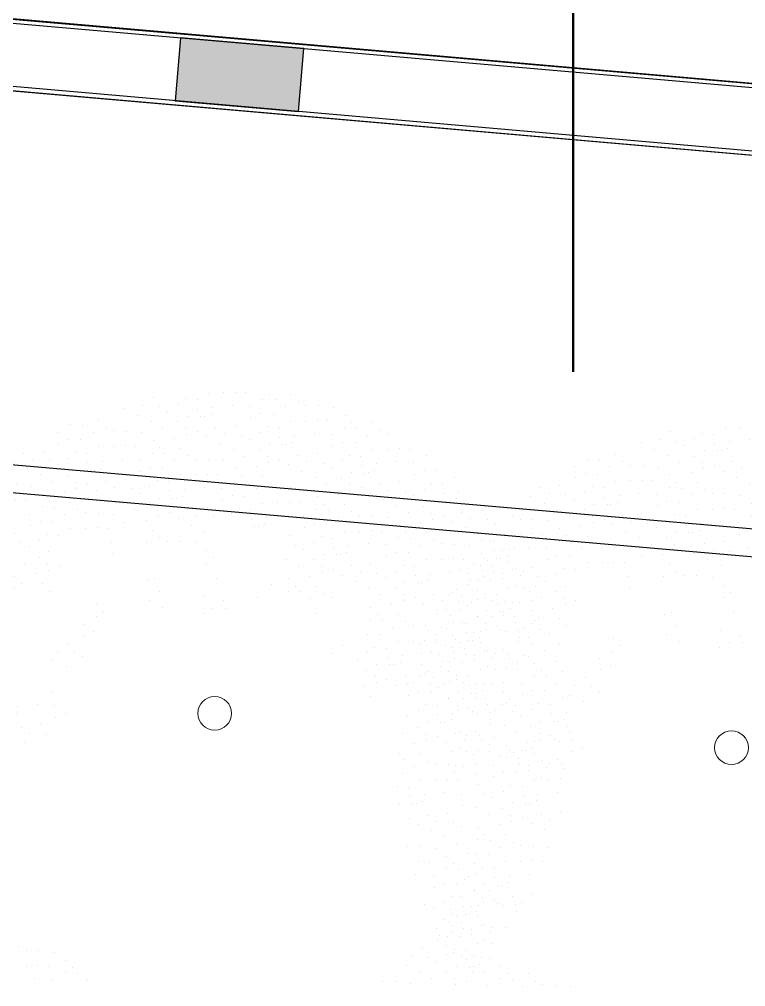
# Model space of a CAD drawing. Header units: metres. Extents: x 42 to 199, y -121 to 268.
# Drawn here: x 93.672 to 96.314, y -52.176 to -48.654 of the extents above; entities that cross this region are included whole.
import ezdxf
from ezdxf.enums import TextEntityAlignment as Align

# ---------------------------------------------------------------- set-up
doc = ezdxf.new("R2010")
doc.units = ezdxf.units.M
doc.header["$LTSCALE"] = 0.3
doc.linetypes.add('DASHDOT2', pattern=[0.5, 0.25, -0.125, 0, -0.125])
doc.layers.get('0').update_dxf_attribs({"color": 8})
for name, color, linetype, lineweight in [('A-AnnO-section lines', 8, 'Continuous', 18), ('A-LANDSCAPE', 8, 'Continuous', 5), ('DA HOUSE ARCH LAYOUT', 8, 'Continuous', 9)]:
    doc.layers.add(name, color=color, linetype=linetype, lineweight=lineweight)
for name, color, linetype in [('A-Cols', 8, 'Continuous'), ('A-ELEVATION 3', 8, 'Continuous'), ('A-Site Boundary', 8, 'Continuous'), ('A-Wall-Full', 8, 'Continuous'), ('A-Wall-Plst', 8, 'Continuous')]:
    doc.layers.add(name, color=color, linetype=linetype)
doc.styles.get("Standard").update_dxf_attribs({"font": 'arial.ttf'})

# ---------------------------------------------------------------- blocks, each defined once
blk = doc.blocks.new('zw$195B-flat-1-flat-1-flat-1-flat-1-flat-1-flat-1')
at = {"layer": 'A-Site Boundary', "color": 8, "ltscale": 0.6}
for points in [[(-7.0022, -34.7719), (-6.6263, -30.4635), (-5.9499, -22.7121), (-5.3005, -15.2692), (-4.5811, -7.0238), (-3.9776, -0.1085), (-3.4816, 5.5764)], [(30.7198, 5.178), (30.0275, -1.7864), (29.3695, -8.4055), (28.852, -13.6112), (28.7146, -14.9928), (28.5063, -17.0883), (28.2904, -19.2601), (28.1567, -20.6049), (28.0342, -21.8376), (27.7439, -24.7575), (27.4336, -27.8796), (27.2583, -29.6425), (26.9455, -32.7893), (26.6195, -36.0686), (26.3195, -39.0858), (-6.7217, -34.548), (-6.3673, -30.4861), (-5.6909, -22.7347), (-5.0415, -15.2918), (-4.322, -7.0464), (-3.7186, -0.1311), (-3.2226, 5.5538)]]:
    blk.add_lwpolyline(points, dxfattribs=at)
blk = doc.blocks.new('zw$CD40')
at = {"color": 8, "linetype": 'DASHDOT2', "ltscale": 0.3, "const_width": 0.0000907}
blk.add_lwpolyline([(0.040128, 0.002699), (0.003069, 0.002699)], dxfattribs=at)
at = {"color": 8}
blk.add_attdef("A'", text='', height=0.003, dxfattribs=at).set_placement((0.04437, 0.002721), align=Align.MIDDLE)
blk = doc.blocks.new('SECTION LINES')
at = {"layer": 'A-AnnO-section lines', "color": 8, "xscale": -100, "yscale": 100, "zscale": 100, "rotation": 269.9999999999999}
blk.add_blockref('zw$CD40', (95.4165, -50.2451), dxfattribs=at)
blk = doc.blocks.new('MUSTER_0')
at = {"color": 8, "linetype": 'Continuous', "transparency": 33554585}
for p, q in [((5.2638, -0.6818), (5.2638, -0.6818)), ((5.3288, -0.7253), (5.3288, -0.7253)), ((5.4788, -0.6798), (5.4788, -0.6798)), ((5.5648, -0.6858), (5.5648, -0.6858)), ((5.7638, -0.6818), (5.7638, -0.6818)), ((5.8288, -0.7253), (5.8288, -0.7253)), ((4.9993, -0.7658), (4.9993, -0.7658)), ((5.0813, -0.7438), (5.0813, -0.7438)), ((5.1598, -0.7358), (5.1598, -0.7358)), ((5.3903, -0.7353), (5.3903, -0.7353)), ((5.4993, -0.7658), (5.4993, -0.7658)), ((5.5813, -0.7438), (5.5813, -0.7438)), ((5.6598, -0.7358), (5.6598, -0.7358)), ((5.8903, -0.7353), (5.8903, -0.7353)), ((5.9993, -0.7658), (5.9993, -0.7658)), ((4.7478, -0.8353), (4.7478, -0.8353)), ((4.8113, -0.7838), (4.8113, -0.7838)), ((4.8793, -0.8188), (4.8793, -0.8188)), ((5.0218, -0.8358), (5.0218, -0.8358)), ((5.1068, -0.8063), (5.1068, -0.8063)), ((5.2478, -0.8353), (5.2478, -0.8353)), ((5.3113, -0.7838), (5.3113, -0.7838)), ((5.3793, -0.8188), (5.3793, -0.8188)), ((5.5218, -0.8358), (5.5218, -0.8358)), ((5.6068, -0.8063), (5.6068, -0.8063)), ((5.7478, -0.8353), (5.7478, -0.8353)), ((5.8113, -0.7838), (5.8113, -0.7838)), ((5.8793, -0.8188), (5.8793, -0.8188)), ((6.0218, -0.8358), (6.0218, -0.8358)), ((6.1068, -0.8063), (6.1068, -0.8063)), ((6.2478, -0.8353), (6.2478, -0.8353)), ((4.6353, -0.8868), (4.6353, -0.8868)), ((4.7078, -0.8393), (4.7078, -0.8393)), ((4.7723, -0.8678), (4.7723, -0.8678)), ((4.7803, -0.8888), (4.7803, -0.8888)), ((4.8643, -0.8778), (4.8643, -0.8778)), ((5.0158, -0.8833), (5.0158, -0.8833)), ((5.1353, -0.8868), (5.1353, -0.8868)), ((5.2078, -0.8393), (5.2078, -0.8393)), ((5.2723, -0.8678), (5.2723, -0.8678)), ((5.2803, -0.8888), (5.2803, -0.8888)), ((5.3643, -0.8778), (5.3643, -0.8778)), ((5.5158, -0.8833), (5.5158, -0.8833)), ((5.6353, -0.8868), (5.6353, -0.8868)), ((5.7078, -0.8393), (5.7078, -0.8393)), ((5.7723, -0.8678), (5.7723, -0.8678)), ((5.7803, -0.8888), (5.7803, -0.8888)), ((5.8643, -0.8778), (5.8643, -0.8778)), ((6.0158, -0.8833), (6.0158, -0.8833)), ((6.1353, -0.8868), (6.1353, -0.8868)), ((6.2078, -0.8393), (6.2078, -0.8393)), ((6.2723, -0.8678), (6.2723, -0.8678)), ((6.2803, -0.8888), (6.2803, -0.8888)), ((6.3643, -0.8778), (6.3643, -0.8778)), ((4.4903, -0.9373), (4.4903, -0.9373)), ((4.5683, -0.9448), (4.5683, -0.9448)), ((4.6948, -0.9388), (4.6948, -0.9388)), ((4.7433, -0.9168), (4.7433, -0.9168)), ((4.8728, -0.9468), (4.8728, -0.9468)), ((4.9033, -0.9303), (4.9033, -0.9303)), ((4.9903, -0.9373), (4.9903, -0.9373)), ((5.0683, -0.9448), (5.0683, -0.9448)), ((5.1948, -0.9388), (5.1948, -0.9388)), ((5.2433, -0.9168), (5.2433, -0.9168)), ((5.3728, -0.9468), (5.3728, -0.9468)), ((5.4033, -0.9303), (5.4033, -0.9303)), ((5.4903, -0.9373), (5.4903, -0.9373)), ((5.5683, -0.9448), (5.5683, -0.9448)), ((5.6948, -0.9388), (5.6948, -0.9388)), ((5.7433, -0.9168), (5.7433, -0.9168)), ((5.8728, -0.9468), (5.8728, -0.9468)), ((5.9033, -0.9303), (5.9033, -0.9303)), ((5.9903, -0.9373), (5.9903, -0.9373)), ((6.0683, -0.9448), (6.0683, -0.9448)), ((6.1948, -0.9388), (6.1948, -0.9388)), ((6.2433, -0.9168), (6.2433, -0.9168)), ((6.3728, -0.9468), (6.3728, -0.9468)), ((6.4033, -0.9303), (6.4033, -0.9303)), ((4.3508, -1.0043), (4.3508, -1.0043)), ((4.4473, -0.9908), (4.4473, -0.9908)), ((4.6318, -0.9968), (4.6318, -0.9968)), ((4.7103, -1.0038), (4.7103, -1.0038)), ((4.8033, -0.9608), (4.8033, -0.9608)), ((4.8508, -1.0043), (4.8508, -1.0043)), ((4.9473, -0.9908), (4.9473, -0.9908)), ((5.1318, -0.9968), (5.1318, -0.9968)), ((5.2103, -1.0038), (5.2103, -1.0038)), ((5.3033, -0.9608), (5.3033, -0.9608)), ((5.3508, -1.0043), (5.3508, -1.0043)), ((5.4473, -0.9908), (5.4473, -0.9908)), ((5.6318, -0.9968), (5.6318, -0.9968)), ((5.7103, -1.0038), (5.7103, -1.0038)), ((5.8033, -0.9608), (5.8033, -0.9608)), ((5.8508, -1.0043), (5.8508, -1.0043)), ((5.9473, -0.9908), (5.9473, -0.9908)), ((6.1318, -0.9968), (6.1318, -0.9968)), ((6.2103, -1.0038), (6.2103, -1.0038)), ((6.3033, -0.9608), (6.3033, -0.9608)), ((6.3508, -1.0043), (6.3508, -1.0043)), ((4.5268, -1.0523), (4.5268, -1.0523)), ((4.5493, -1.0133), (4.5493, -1.0133)), ((4.7563, -1.0328), (4.7563, -1.0328)), ((5.0268, -1.0523), (5.0268, -1.0523)), ((5.0493, -1.0133), (5.0493, -1.0133)), ((5.2563, -1.0328), (5.2563, -1.0328)), ((5.5268, -1.0523), (5.5268, -1.0523)), ((5.5493, -1.0133), (5.5493, -1.0133)), ((5.7563, -1.0328), (5.7563, -1.0328)), ((6.0268, -1.0523), (6.0268, -1.0523)), ((6.0493, -1.0133), (6.0493, -1.0133)), ((6.2563, -1.0328), (6.2563, -1.0328)), ((4.3118, -1.0783), (4.3118, -1.0783)), ((4.4118, -1.0718), (4.4118, -1.0718)), ((4.4998, -1.1013), (4.4998, -1.1013)), ((4.5693, -1.0808), (4.5693, -1.0808)), ((4.6528, -1.0668), (4.6528, -1.0668)), ((4.6923, -1.1123), (4.6923, -1.1123)), ((4.8118, -1.0783), (4.8118, -1.0783)), ((4.9118, -1.0718), (4.9118, -1.0718)), ((4.9998, -1.1013), (4.9998, -1.1013)), ((5.0693, -1.0808), (5.0693, -1.0808)), ((5.1528, -1.0668), (5.1528, -1.0668)), ((5.1923, -1.1123), (5.1923, -1.1123)), ((5.3118, -1.0783), (5.3118, -1.0783)), ((5.4118, -1.0718), (5.4118, -1.0718)), ((5.4998, -1.1013), (5.4998, -1.1013)), ((5.5693, -1.0808), (5.5693, -1.0808)), ((5.6528, -1.0668), (5.6528, -1.0668)), ((5.8118, -1.0783), (5.8118, -1.0783)), ((5.9118, -1.0718), (5.9118, -1.0718)), ((5.9998, -1.1013), (5.9998, -1.1013)), ((6.0693, -1.0808), (6.0693, -1.0808)), ((6.1528, -1.0668), (6.1528, -1.0668)), ((6.1923, -1.1123), (6.1923, -1.1123)), ((6.3118, -1.0783), (6.3118, -1.0783)), ((6.4118, -1.0718), (6.4118, -1.0718)), ((4.3043, -1.1313), (4.3043, -1.1313)), ((4.3973, -1.1493), (4.3973, -1.1493)), ((4.6328, -1.1383), (4.6328, -1.1383)), ((4.8043, -1.1313), (4.8043, -1.1313)), ((4.8973, -1.1493), (4.8973, -1.1493)), ((5.1328, -1.1383), (5.1328, -1.1383)), ((5.3043, -1.1313), (5.3043, -1.1313)), ((5.3973, -1.1493), (5.3973, -1.1493)), ((6.1328, -1.1383), (6.1328, -1.1383)), ((6.3043, -1.1313), (6.3043, -1.1313)), ((6.3973, -1.1493), (6.3973, -1.1493)), ((4.2638, -1.1818), (4.2638, -1.1818)), ((4.3288, -1.2253), (4.3288, -1.2253)), ((4.4788, -1.1798), (4.4788, -1.1798)), ((4.5648, -1.1858), (4.5648, -1.1858)), ((4.7638, -1.1818), (4.7638, -1.1818)), ((4.8288, -1.2253), (4.8288, -1.2253)), ((4.9788, -1.1798), (4.9788, -1.1798)), ((5.0648, -1.1858), (5.0648, -1.1858)), ((5.2638, -1.1818), (5.2638, -1.1818)), ((6.2638, -1.1818), (6.2638, -1.1818)), ((6.3288, -1.2253), (6.3288, -1.2253)), ((6.4788, -1.1798), (6.4788, -1.1798)), ((4.0813, -1.2438), (4.0813, -1.2438)), ((4.1598, -1.2358), (4.1598, -1.2358)), ((4.3113, -1.2838), (4.3113, -1.2838)), ((4.3903, -1.2353), (4.3903, -1.2353)), ((4.4993, -1.2658), (4.4993, -1.2658)), ((4.5813, -1.2438), (4.5813, -1.2438)), ((4.6598, -1.2358), (4.6598, -1.2358)), ((4.8113, -1.2838), (4.8113, -1.2838)), ((4.8903, -1.2353), (4.8903, -1.2353)), ((4.9993, -1.2658), (4.9993, -1.2658)), ((5.0813, -1.2438), (5.0813, -1.2438)), ((5.1598, -1.2358), (5.1598, -1.2358)), ((6.3903, -1.2353), (6.3903, -1.2353)), ((6.4993, -1.2658), (6.4993, -1.2658)), ((4.0218, -1.3358), (4.0218, -1.3358)), ((4.1068, -1.3063), (4.1068, -1.3063)), ((4.2078, -1.3393), (4.2078, -1.3393)), ((4.2478, -1.3353), (4.2478, -1.3353)), ((4.3793, -1.3188), (4.3793, -1.3188)), ((4.5218, -1.3358), (4.5218, -1.3358)), ((4.6068, -1.3063), (4.6068, -1.3063)), ((4.7078, -1.3393), (4.7078, -1.3393)), ((4.7478, -1.3353), (4.7478, -1.3353)), ((4.8793, -1.3188), (4.8793, -1.3188)), ((5.0218, -1.3358), (5.0218, -1.3358)), ((5.1068, -1.3063), (5.1068, -1.3063)), ((5.2078, -1.3393), (5.2078, -1.3393)), ((5.2478, -1.3353), (5.2478, -1.3353)), ((6.5218, -1.3358), (6.5218, -1.3358)), ((4.0158, -1.3833), (4.0158, -1.3833)), ((4.1353, -1.3868), (4.1353, -1.3868)), ((4.2723, -1.3678), (4.2723, -1.3678)), ((4.2803, -1.3888), (4.2803, -1.3888)), ((4.3643, -1.3778), (4.3643, -1.3778)), ((4.5158, -1.3833), (4.5158, -1.3833)), ((4.6353, -1.3868), (4.6353, -1.3868)), ((4.7723, -1.3678), (4.7723, -1.3678)), ((4.7803, -1.3888), (4.7803, -1.3888)), ((4.8643, -1.3778), (4.8643, -1.3778)), ((5.0158, -1.3833), (5.0158, -1.3833)), ((5.1353, -1.3868), (5.1353, -1.3868)), ((3.9033, -1.4303), (3.9033, -1.4303)), ((3.9903, -1.4373), (3.9903, -1.4373)), ((4.0683, -1.4448), (4.0683, -1.4448)), ((4.1948, -1.4388), (4.1948, -1.4388)), ((4.2433, -1.4168), (4.2433, -1.4168)), ((4.3728, -1.4468), (4.3728, -1.4468)), ((4.4033, -1.4303), (4.4033, -1.4303)), ((4.4903, -1.4373), (4.4903, -1.4373)), ((4.5683, -1.4448), (4.5683, -1.4448)), ((4.6948, -1.4388), (4.6948, -1.4388)), ((4.7433, -1.4168), (4.7433, -1.4168)), ((4.8728, -1.4468), (4.8728, -1.4468)), ((4.9033, -1.4303), (4.9033, -1.4303)), ((3.8508, -1.5043), (3.8508, -1.5043)), ((3.9473, -1.4908), (3.9473, -1.4908)), ((4.1318, -1.4968), (4.1318, -1.4968)), ((4.2103, -1.5038), (4.2103, -1.5038)), ((4.3033, -1.4608), (4.3033, -1.4608)), ((4.3508, -1.5043), (4.3508, -1.5043)), ((4.4473, -1.4908), (4.4473, -1.4908)), ((4.6318, -1.4968), (4.6318, -1.4968)), ((4.7103, -1.5038), (4.7103, -1.5038)), ((4.8033, -1.4608), (4.8033, -1.4608)), ((4.8508, -1.5043), (4.8508, -1.5043)), ((4.0268, -1.5523), (4.0268, -1.5523)), ((4.0493, -1.5133), (4.0493, -1.5133)), ((4.2563, -1.5328), (4.2563, -1.5328)), ((4.5268, -1.5523), (4.5268, -1.5523)), ((4.5493, -1.5133), (4.5493, -1.5133)), ((4.7563, -1.5328), (4.7563, -1.5328)), ((3.8118, -1.5783), (3.8118, -1.5783)), ((3.9118, -1.5718), (3.9118, -1.5718)), ((3.9998, -1.6013), (3.9998, -1.6013)), ((4.0693, -1.5808), (4.0693, -1.5808)), ((4.1528, -1.5668), (4.1528, -1.5668)), ((4.1923, -1.6123), (4.1923, -1.6123)), ((4.3118, -1.5783), (4.3118, -1.5783)), ((4.4118, -1.5718), (4.4118, -1.5718)), ((4.4998, -1.6013), (4.4998, -1.6013)), ((4.5693, -1.5808), (4.5693, -1.5808)), ((4.6528, -1.5668), (4.6528, -1.5668)), ((4.6923, -1.6123), (4.6923, -1.6123)), ((4.8118, -1.5783), (4.8118, -1.5783)), ((3.8043, -1.6313), (3.8043, -1.6313)), ((3.8973, -1.6493), (3.8973, -1.6493)), ((4.1328, -1.6383), (4.1328, -1.6383)), ((4.3043, -1.6313), (4.3043, -1.6313)), ((4.3973, -1.6493), (4.3973, -1.6493)), ((4.6328, -1.6383), (4.6328, -1.6383)), ((4.8043, -1.6313), (4.8043, -1.6313)), ((3.7638, -1.6818), (3.7638, -1.6818)), ((3.8288, -1.7253), (3.8288, -1.7253)), ((3.9788, -1.6798), (3.9788, -1.6798)), ((4.0648, -1.6858), (4.0648, -1.6858)), ((4.2638, -1.6818), (4.2638, -1.6818)), ((4.3288, -1.7253), (4.3288, -1.7253)), ((4.4788, -1.6798), (4.4788, -1.6798)), ((4.5648, -1.6858), (4.5648, -1.6858)), ((4.7638, -1.6818), (4.7638, -1.6818)), ((4.8288, -1.7253), (4.8288, -1.7253)), ((3.8113, -1.7838), (3.8113, -1.7838)), ((3.8903, -1.7353), (3.8903, -1.7353)), ((3.9993, -1.7658), (3.9993, -1.7658)), ((4.0813, -1.7438), (4.0813, -1.7438)), ((4.1598, -1.7358), (4.1598, -1.7358)), ((4.3113, -1.7838), (4.3113, -1.7838)), ((4.3903, -1.7353), (4.3903, -1.7353)), ((4.4993, -1.7658), (4.4993, -1.7658)), ((4.5813, -1.7438), (4.5813, -1.7438)), ((4.6598, -1.7358), (4.6598, -1.7358)), ((4.8113, -1.7838), (4.8113, -1.7838)), ((3.7078, -1.8393), (3.7078, -1.8393)), ((3.7478, -1.8353), (3.7478, -1.8353)), ((3.8793, -1.8188), (3.8793, -1.8188)), ((4.0218, -1.8358), (4.0218, -1.8358)), ((4.1068, -1.8063), (4.1068, -1.8063)), ((4.2078, -1.8393), (4.2078, -1.8393)), ((4.2478, -1.8353), (4.2478, -1.8353)), ((4.3793, -1.8188), (4.3793, -1.8188)), ((4.5218, -1.8358), (4.5218, -1.8358)), ((4.6068, -1.8063), (4.6068, -1.8063)), ((4.7078, -1.8393), (4.7078, -1.8393)), ((4.7478, -1.8353), (4.7478, -1.8353)), ((4.8793, -1.8188), (4.8793, -1.8188)), ((3.6353, -1.8868), (3.6353, -1.8868)), ((3.7723, -1.8678), (3.7723, -1.8678)), ((3.7803, -1.8888), (3.7803, -1.8888)), ((3.8643, -1.8778), (3.8643, -1.8778)), ((4.0158, -1.8833), (4.0158, -1.8833)), ((4.1353, -1.8868), (4.1353, -1.8868)), ((4.2723, -1.8678), (4.2723, -1.8678)), ((4.2803, -1.8888), (4.2803, -1.8888)), ((4.3643, -1.8778), (4.3643, -1.8778)), ((4.5158, -1.8833), (4.5158, -1.8833)), ((4.6353, -1.8868), (4.6353, -1.8868)), ((4.7723, -1.8678), (4.7723, -1.8678)), ((4.7803, -1.8888), (4.7803, -1.8888)), ((4.8643, -1.8778), (4.8643, -1.8778)), ((3.6948, -1.9388), (3.6948, -1.9388)), ((3.7433, -1.9168), (3.7433, -1.9168)), ((3.8728, -1.9468), (3.8728, -1.9468)), ((3.9033, -1.9303), (3.9033, -1.9303)), ((3.9903, -1.9373), (3.9903, -1.9373)), ((4.0683, -1.9448), (4.0683, -1.9448)), ((4.1948, -1.9388), (4.1948, -1.9388)), ((4.2433, -1.9168), (4.2433, -1.9168)), ((4.3728, -1.9468), (4.3728, -1.9468)), ((4.4033, -1.9303), (4.4033, -1.9303)), ((4.4903, -1.9373), (4.4903, -1.9373)), ((4.5683, -1.9448), (4.5683, -1.9448)), ((4.6948, -1.9388), (4.6948, -1.9388)), ((4.7433, -1.9168), (4.7433, -1.9168)), ((4.8728, -1.9468), (4.8728, -1.9468)), ((4.9033, -1.9303), (4.9033, -1.9303)), ((4.9903, -1.9373), (4.9903, -1.9373)), ((3.6318, -1.9968), (3.6318, -1.9968)), ((3.7103, -2.0038), (3.7103, -2.0038)), ((3.8033, -1.9608), (3.8033, -1.9608)), ((3.8508, -2.0043), (3.8508, -2.0043)), ((3.9473, -1.9908), (3.9473, -1.9908)), ((4.1318, -1.9968), (4.1318, -1.9968)), ((4.2103, -2.0038), (4.2103, -2.0038)), ((4.3033, -1.9608), (4.3033, -1.9608)), ((4.3508, -2.0043), (4.3508, -2.0043)), ((4.4473, -1.9908), (4.4473, -1.9908)), ((4.6318, -1.9968), (4.6318, -1.9968)), ((4.7103, -2.0038), (4.7103, -2.0038)), ((4.8033, -1.9608), (4.8033, -1.9608)), ((4.8508, -2.0043), (4.8508, -2.0043)), ((4.9473, -1.9908), (4.9473, -1.9908)), ((3.7563, -2.0328), (3.7563, -2.0328)), ((4.0268, -2.0523), (4.0268, -2.0523)), ((4.0493, -2.0133), (4.0493, -2.0133)), ((4.2563, -2.0328), (4.2563, -2.0328)), ((4.5268, -2.0523), (4.5268, -2.0523)), ((4.5493, -2.0133), (4.5493, -2.0133)), ((4.7563, -2.0328), (4.7563, -2.0328)), ((3.5693, -2.0808), (3.5693, -2.0808)), ((3.6528, -2.0668), (3.6528, -2.0668)), ((3.6923, -2.1123), (3.6923, -2.1123)), ((3.8118, -2.0783), (3.8118, -2.0783)), ((3.9118, -2.0718), (3.9118, -2.0718)), ((3.9998, -2.1013), (3.9998, -2.1013)), ((4.0693, -2.0808), (4.0693, -2.0808)), ((4.1528, -2.0668), (4.1528, -2.0668)), ((4.1923, -2.1123), (4.1923, -2.1123)), ((4.3118, -2.0783), (4.3118, -2.0783)), ((4.4118, -2.0718), (4.4118, -2.0718)), ((4.4998, -2.1013), (4.4998, -2.1013)), ((4.5693, -2.0808), (4.5693, -2.0808)), ((4.6528, -2.0668), (4.6528, -2.0668)), ((4.8118, -2.0783), (4.8118, -2.0783)), ((3.6328, -2.1383), (3.6328, -2.1383)), ((3.8043, -2.1313), (3.8043, -2.1313)), ((3.8973, -2.1493), (3.8973, -2.1493)), ((4.1328, -2.1383), (4.1328, -2.1383)), ((4.3043, -2.1313), (4.3043, -2.1313)), ((4.3973, -2.1493), (4.3973, -2.1493)), ((3.5648, -2.1858), (3.5648, -2.1858)), ((3.7638, -2.1818), (3.7638, -2.1818)), ((3.8288, -2.2253), (3.8288, -2.2253)), ((3.9788, -2.1798), (3.9788, -2.1798)), ((4.0648, -2.1858), (4.0648, -2.1858)), ((4.2638, -2.1818), (4.2638, -2.1818)), ((4.3288, -2.2253), (4.3288, -2.2253)), ((4.7638, -2.1818), (4.7638, -2.1818)), ((4.8288, -2.2253), (4.8288, -2.2253)), ((3.5813, -2.2438), (3.5813, -2.2438)), ((3.6598, -2.2358), (3.6598, -2.2358)), ((3.8113, -2.2838), (3.8113, -2.2838)), ((3.8903, -2.2353), (3.8903, -2.2353)), ((3.9993, -2.2658), (3.9993, -2.2658)), ((4.0813, -2.2438), (4.0813, -2.2438)), ((4.1598, -2.2358), (4.1598, -2.2358)), ((4.3113, -2.2838), (4.3113, -2.2838)), ((4.3903, -2.2353), (4.3903, -2.2353)), ((3.5218, -2.3358), (3.5218, -2.3358)), ((3.6068, -2.3063), (3.6068, -2.3063)), ((3.7078, -2.3393), (3.7078, -2.3393)), ((3.7478, -2.3353), (3.7478, -2.3353)), ((3.8793, -2.3188), (3.8793, -2.3188)), ((4.0218, -2.3358), (4.0218, -2.3358)), ((4.1068, -2.3063), (4.1068, -2.3063)), ((4.2078, -2.3393), (4.2078, -2.3393)), ((4.2478, -2.3353), (4.2478, -2.3353)), ((4.3793, -2.3188), (4.3793, -2.3188)), ((4.5218, -2.3358), (4.5218, -2.3358)), ((3.5158, -2.3833), (3.5158, -2.3833)), ((3.6353, -2.3868), (3.6353, -2.3868)), ((3.7723, -2.3678), (3.7723, -2.3678)), ((3.7803, -2.3888), (3.7803, -2.3888)), ((3.8643, -2.3778), (3.8643, -2.3778)), ((4.0158, -2.3833), (4.0158, -2.3833)), ((4.1353, -2.3868), (4.1353, -2.3868)), ((4.2723, -2.3678), (4.2723, -2.3678)), ((4.2803, -2.3888), (4.2803, -2.3888)), ((4.3643, -2.3778), (4.3643, -2.3778)), ((4.5158, -2.3833), (4.5158, -2.3833)), ((4.6353, -2.3868), (4.6353, -2.3868)), ((3.4903, -2.4373), (3.4903, -2.4373)), ((3.5683, -2.4448), (3.5683, -2.4448)), ((3.6948, -2.4388), (3.6948, -2.4388)), ((3.7433, -2.4168), (3.7433, -2.4168)), ((3.8728, -2.4468), (3.8728, -2.4468)), ((3.9033, -2.4303), (3.9033, -2.4303)), ((3.9903, -2.4373), (3.9903, -2.4373)), ((4.0683, -2.4448), (4.0683, -2.4448)), ((4.1948, -2.4388), (4.1948, -2.4388)), ((4.2433, -2.4168), (4.2433, -2.4168)), ((4.3728, -2.4468), (4.3728, -2.4468)), ((4.4033, -2.4303), (4.4033, -2.4303)), ((4.4903, -2.4373), (4.4903, -2.4373)), ((4.5683, -2.4448), (4.5683, -2.4448)), ((3.6318, -2.4968), (3.6318, -2.4968)), ((3.7103, -2.5038), (3.7103, -2.5038)), ((3.8033, -2.4608), (3.8033, -2.4608)), ((3.8508, -2.5043), (3.8508, -2.5043)), ((3.9473, -2.4908), (3.9473, -2.4908)), ((4.1318, -2.4968), (4.1318, -2.4968)), ((4.2103, -2.5038), (4.2103, -2.5038)), ((4.3033, -2.4608), (4.3033, -2.4608)), ((4.3508, -2.5043), (4.3508, -2.5043)), ((4.4473, -2.4908), (4.4473, -2.4908)), ((3.5268, -2.5523), (3.5268, -2.5523)), ((3.5493, -2.5133), (3.5493, -2.5133)), ((3.6528, -2.5668), (3.6528, -2.5668)), ((3.7563, -2.5328), (3.7563, -2.5328)), ((4.0268, -2.5523), (4.0268, -2.5523)), ((4.0493, -2.5133), (4.0493, -2.5133)), ((4.1528, -2.5668), (4.1528, -2.5668)), ((4.2563, -2.5328), (4.2563, -2.5328)), ((4.5268, -2.5523), (4.5268, -2.5523)), ((4.5493, -2.5133), (4.5493, -2.5133)), ((3.4998, -2.6013), (3.4998, -2.6013)), ((3.5693, -2.5808), (3.5693, -2.5808)), ((3.6923, -2.6123), (3.6923, -2.6123)), ((3.8118, -2.5783), (3.8118, -2.5783)), ((3.9118, -2.5718), (3.9118, -2.5718)), ((3.9998, -2.6013), (3.9998, -2.6013)), ((4.0693, -2.5808), (4.0693, -2.5808)), ((4.1923, -2.6123), (4.1923, -2.6123)), ((4.3118, -2.5783), (4.3118, -2.5783)), ((4.4118, -2.5718), (4.4118, -2.5718)), ((4.4998, -2.6013), (4.4998, -2.6013)), ((4.5693, -2.5808), (4.5693, -2.5808)), ((3.4788, -2.6798), (3.4788, -2.6798)), ((3.6328, -2.6383), (3.6328, -2.6383)), ((3.8043, -2.6313), (3.8043, -2.6313)), ((3.8973, -2.6493), (3.8973, -2.6493)), ((3.9788, -2.6798), (3.9788, -2.6798)), ((4.1328, -2.6383), (4.1328, -2.6383)), ((4.3043, -2.6313), (4.3043, -2.6313)), ((4.3973, -2.6493), (4.3973, -2.6493)), ((3.5648, -2.6858), (3.5648, -2.6858)), ((3.6598, -2.7358), (3.6598, -2.7358)), ((3.7638, -2.6818), (3.7638, -2.6818)), ((3.8288, -2.7253), (3.8288, -2.7253)), ((3.8903, -2.7353), (3.8903, -2.7353)), ((4.0648, -2.6858), (4.0648, -2.6858)), ((4.1598, -2.7358), (4.1598, -2.7358)), ((4.2638, -2.6818), (4.2638, -2.6818)), ((4.5648, -2.6858), (4.5648, -2.6858)), ((4.6598, -2.7358), (4.6598, -2.7358)), ((3.4993, -2.7658), (3.4993, -2.7658)), ((3.5813, -2.7438), (3.5813, -2.7438)), ((3.8113, -2.7838), (3.8113, -2.7838)), ((3.9993, -2.7658), (3.9993, -2.7658)), ((4.0813, -2.7438), (4.0813, -2.7438)), ((3.5218, -2.8358), (3.5218, -2.8358)), ((3.6068, -2.8063), (3.6068, -2.8063)), ((3.7078, -2.8393), (3.7078, -2.8393)), ((3.7478, -2.8353), (3.7478, -2.8353)), ((3.8793, -2.8188), (3.8793, -2.8188)), ((4.0218, -2.8358), (4.0218, -2.8358)), ((4.1068, -2.8063), (4.1068, -2.8063)), ((4.2078, -2.8393), (4.2078, -2.8393)), ((4.2478, -2.8353), (4.2478, -2.8353)), ((3.5158, -2.8833), (3.5158, -2.8833)), ((3.6353, -2.8868), (3.6353, -2.8868)), ((3.7723, -2.8678), (3.7723, -2.8678)), ((3.7803, -2.8888), (3.7803, -2.8888)), ((3.8643, -2.8778), (3.8643, -2.8778)), ((4.0158, -2.8833), (4.0158, -2.8833)), ((4.1353, -2.8868), (4.1353, -2.8868)), ((4.2723, -2.8678), (4.2723, -2.8678)), ((4.2803, -2.8888), (4.2803, -2.8888)), ((4.7803, -2.8888), (4.7803, -2.8888)), ((3.4903, -2.9373), (3.4903, -2.9373)), ((3.5683, -2.9448), (3.5683, -2.9448)), ((3.6948, -2.9388), (3.6948, -2.9388)), ((3.7433, -2.9168), (3.7433, -2.9168)), ((3.8728, -2.9468), (3.8728, -2.9468)), ((3.9033, -2.9303), (3.9033, -2.9303)), ((3.9903, -2.9373), (3.9903, -2.9373)), ((4.0683, -2.9448), (4.0683, -2.9448)), ((4.1948, -2.9388), (4.1948, -2.9388)), ((4.2433, -2.9168), (4.2433, -2.9168)), ((4.7433, -2.9168), (4.7433, -2.9168)), ((7.0683, -2.9448), (7.0683, -2.9448)), ((3.5493, -3.0133), (3.5493, -3.0133)), ((3.6318, -2.9968), (3.6318, -2.9968)), ((3.7103, -3.0038), (3.7103, -3.0038)), ((3.8033, -2.9608), (3.8033, -2.9608)), ((3.8508, -3.0043), (3.8508, -3.0043)), ((3.9473, -2.9908), (3.9473, -2.9908)), ((4.0493, -3.0133), (4.0493, -3.0133)), ((4.1318, -2.9968), (4.1318, -2.9968)), ((4.2103, -3.0038), (4.2103, -3.0038)), ((4.6318, -2.9968), (4.6318, -2.9968)), ((4.8033, -2.9608), (4.8033, -2.9608)), ((4.8508, -3.0043), (4.8508, -3.0043)), ((7.0493, -3.0133), (7.0493, -3.0133)), ((3.5268, -3.0523), (3.5268, -3.0523)), ((3.6528, -3.0668), (3.6528, -3.0668)), ((3.7563, -3.0328), (3.7563, -3.0328)), ((4.0268, -3.0523), (4.0268, -3.0523)), ((4.1528, -3.0668), (4.1528, -3.0668)), ((4.2563, -3.0328), (4.2563, -3.0328)), ((4.5268, -3.0523), (4.5268, -3.0523)), ((4.7563, -3.0328), (4.7563, -3.0328)), ((7.0268, -3.0523), (7.0268, -3.0523)), ((3.5693, -3.0808), (3.5693, -3.0808)), ((3.6923, -3.1123), (3.6923, -3.1123)), ((3.8118, -3.0783), (3.8118, -3.0783)), ((3.9118, -3.0718), (3.9118, -3.0718)), ((3.9998, -3.1013), (3.9998, -3.1013)), ((4.0693, -3.0808), (4.0693, -3.0808)), ((4.1923, -3.1123), (4.1923, -3.1123)), ((4.4998, -3.1013), (4.4998, -3.1013)), ((4.5693, -3.0808), (4.5693, -3.0808)), ((6.9998, -3.1013), (6.9998, -3.1013)), ((7.0693, -3.0808), (7.0693, -3.0808)), ((3.6328, -3.1383), (3.6328, -3.1383)), ((3.7638, -3.1818), (3.7638, -3.1818)), ((3.8043, -3.1313), (3.8043, -3.1313)), ((3.8973, -3.1493), (3.8973, -3.1493)), ((3.9788, -3.1798), (3.9788, -3.1798)), ((4.1328, -3.1383), (4.1328, -3.1383)), ((4.2638, -3.1818), (4.2638, -3.1818)), ((4.3043, -3.1313), (4.3043, -3.1313)), ((4.3973, -3.1493), (4.3973, -3.1493)), ((4.4788, -3.1798), (4.4788, -3.1798)), ((6.9788, -3.1798), (6.9788, -3.1798)), ((7.1328, -3.1383), (7.1328, -3.1383)), ((3.5648, -3.1858), (3.5648, -3.1858)), ((3.6598, -3.2358), (3.6598, -3.2358)), ((3.8288, -3.2253), (3.8288, -3.2253)), ((3.8903, -3.2353), (3.8903, -3.2353)), ((4.0648, -3.1858), (4.0648, -3.1858)), ((4.1598, -3.2358), (4.1598, -3.2358)), ((4.3288, -3.2253), (4.3288, -3.2253)), ((4.3903, -3.2353), (4.3903, -3.2353)), ((4.8903, -3.2353), (4.8903, -3.2353)), ((7.0648, -3.1858), (7.0648, -3.1858)), ((7.1598, -3.2358), (7.1598, -3.2358)), ((3.5813, -3.2438), (3.5813, -3.2438)), ((3.8113, -3.2838), (3.8113, -3.2838)), ((3.9993, -3.2658), (3.9993, -3.2658)), ((4.0813, -3.2438), (4.0813, -3.2438)), ((4.3113, -3.2838), (4.3113, -3.2838)), ((4.4993, -3.2658), (4.4993, -3.2658)), ((4.8113, -3.2838), (4.8113, -3.2838)), ((6.9993, -3.2658), (6.9993, -3.2658)), ((7.0813, -3.2438), (7.0813, -3.2438)), ((3.6068, -3.3063), (3.6068, -3.3063)), ((3.7078, -3.3393), (3.7078, -3.3393)), ((3.7478, -3.3353), (3.7478, -3.3353)), ((3.8793, -3.3188), (3.8793, -3.3188)), ((4.0218, -3.3358), (4.0218, -3.3358)), ((4.1068, -3.3063), (4.1068, -3.3063)), ((4.2078, -3.3393), (4.2078, -3.3393)), ((4.2478, -3.3353), (4.2478, -3.3353)), ((4.3793, -3.3188), (4.3793, -3.3188)), ((4.5218, -3.3358), (4.5218, -3.3358)), ((4.7478, -3.3353), (4.7478, -3.3353)), ((4.8793, -3.3188), (4.8793, -3.3188)), ((7.0218, -3.3358), (7.0218, -3.3358)), ((7.1068, -3.3063), (7.1068, -3.3063)), ((3.6353, -3.3868), (3.6353, -3.3868)), ((3.7723, -3.3678), (3.7723, -3.3678)), ((3.7803, -3.3888), (3.7803, -3.3888)), ((3.8643, -3.3778), (3.8643, -3.3778)), ((4.0158, -3.3833), (4.0158, -3.3833)), ((4.1353, -3.3868), (4.1353, -3.3868)), ((4.2723, -3.3678), (4.2723, -3.3678)), ((4.2803, -3.3888), (4.2803, -3.3888)), ((4.3643, -3.3778), (4.3643, -3.3778)), ((4.5158, -3.3833), (4.5158, -3.3833)), ((4.7723, -3.3678), (4.7723, -3.3678)), ((7.0158, -3.3833), (7.0158, -3.3833)), ((3.6948, -3.4388), (3.6948, -3.4388)), ((3.7433, -3.4168), (3.7433, -3.4168)), ((3.8033, -3.4608), (3.8033, -3.4608)), ((3.8728, -3.4468), (3.8728, -3.4468)), ((3.9033, -3.4303), (3.9033, -3.4303)), ((3.9903, -3.4373), (3.9903, -3.4373)), ((4.0683, -3.4448), (4.0683, -3.4448)), ((4.1948, -3.4388), (4.1948, -3.4388)), ((4.2433, -3.4168), (4.2433, -3.4168)), ((4.3033, -3.4608), (4.3033, -3.4608)), ((4.3728, -3.4468), (4.3728, -3.4468)), ((4.4033, -3.4303), (4.4033, -3.4303)), ((4.4903, -3.4373), (4.4903, -3.4373)), ((4.5683, -3.4448), (4.5683, -3.4448)), ((6.9903, -3.4373), (6.9903, -3.4373)), ((7.0683, -3.4448), (7.0683, -3.4448)), ((3.7103, -3.5038), (3.7103, -3.5038)), ((3.8508, -3.5043), (3.8508, -3.5043)), ((3.9473, -3.4908), (3.9473, -3.4908)), ((4.0493, -3.5133), (4.0493, -3.5133)), ((4.1318, -3.4968), (4.1318, -3.4968)), ((4.2103, -3.5038), (4.2103, -3.5038)), ((4.3508, -3.5043), (4.3508, -3.5043)), ((4.4473, -3.4908), (4.4473, -3.4908)), ((7.0493, -3.5133), (7.0493, -3.5133)), ((3.7563, -3.5328), (3.7563, -3.5328)), ((3.9118, -3.5718), (3.9118, -3.5718)), ((4.0268, -3.5523), (4.0268, -3.5523)), ((4.1528, -3.5668), (4.1528, -3.5668)), ((4.2563, -3.5328), (4.2563, -3.5328)), ((4.4118, -3.5718), (4.4118, -3.5718)), ((5.0268, -3.5523), (5.0268, -3.5523)), ((5.1528, -3.5668), (5.1528, -3.5668)), ((5.6528, -3.5668), (5.6528, -3.5668)), ((7.0268, -3.5523), (7.0268, -3.5523)), ((3.8118, -3.5783), (3.8118, -3.5783)), ((3.9998, -3.6013), (3.9998, -3.6013)), ((4.0693, -3.5808), (4.0693, -3.5808)), ((4.1923, -3.6123), (4.1923, -3.6123)), ((4.3118, -3.5783), (4.3118, -3.5783)), ((4.4998, -3.6013), (4.4998, -3.6013)), ((4.6923, -3.6123), (4.6923, -3.6123)), ((4.9998, -3.6013), (4.9998, -3.6013)), ((5.0693, -3.5808), (5.0693, -3.5808)), ((5.1923, -3.6123), (5.1923, -3.6123)), ((5.3118, -3.5783), (5.3118, -3.5783)), ((5.6923, -3.6123), (5.6923, -3.6123)), ((6.9998, -3.6013), (6.9998, -3.6013)), ((7.0693, -3.5808), (7.0693, -3.5808)), ((3.7638, -3.6818), (3.7638, -3.6818)), ((3.8043, -3.6313), (3.8043, -3.6313)), ((3.8973, -3.6493), (3.8973, -3.6493)), ((3.9788, -3.6798), (3.9788, -3.6798)), ((4.0648, -3.6858), (4.0648, -3.6858)), ((4.1328, -3.6383), (4.1328, -3.6383)), ((4.2638, -3.6818), (4.2638, -3.6818)), ((4.3043, -3.6313), (4.3043, -3.6313)), ((4.3973, -3.6493), (4.3973, -3.6493)), ((4.4788, -3.6798), (4.4788, -3.6798)), ((4.5648, -3.6858), (4.5648, -3.6858)), ((4.6328, -3.6383), (4.6328, -3.6383)), ((5.1328, -3.6383), (5.1328, -3.6383)), ((5.2638, -3.6818), (5.2638, -3.6818)), ((5.3043, -3.6313), (5.3043, -3.6313)), ((5.3973, -3.6493), (5.3973, -3.6493)), ((5.5648, -3.6858), (5.5648, -3.6858)), ((5.6328, -3.6383), (5.6328, -3.6383)), ((5.7638, -3.6818), (5.7638, -3.6818)), ((5.8043, -3.6313), (5.8043, -3.6313)), ((6.6328, -3.6383), (6.6328, -3.6383)), ((6.9788, -3.6798), (6.9788, -3.6798)), ((7.0648, -3.6858), (7.0648, -3.6858)), ((7.1328, -3.6383), (7.1328, -3.6383)), ((3.8288, -3.7253), (3.8288, -3.7253)), ((3.8903, -3.7353), (3.8903, -3.7353)), ((4.1598, -3.7358), (4.1598, -3.7358)), ((4.3288, -3.7253), (4.3288, -3.7253)), ((4.3903, -3.7353), (4.3903, -3.7353)), ((5.3288, -3.7253), (5.3288, -3.7253)), ((5.3903, -3.7353), (5.3903, -3.7353)), ((5.6598, -3.7358), (5.6598, -3.7358)), ((5.8288, -3.7253), (5.8288, -3.7253)), ((5.8903, -3.7353), (5.8903, -3.7353)), ((6.6598, -3.7358), (6.6598, -3.7358)), ((6.8288, -3.7253), (6.8288, -3.7253)), ((6.8903, -3.7353), (6.8903, -3.7353)), ((3.9993, -3.7658), (3.9993, -3.7658)), ((4.0813, -3.7438), (4.0813, -3.7438)), ((4.3113, -3.7838), (4.3113, -3.7838)), ((4.4993, -3.7658), (4.4993, -3.7658)), ((4.5813, -3.7438), (4.5813, -3.7438)), ((5.8113, -3.7838), (5.8113, -3.7838)), ((6.8113, -3.7838), (6.8113, -3.7838)), ((6.9993, -3.7658), (6.9993, -3.7658)), ((7.0813, -3.7438), (7.0813, -3.7438)), ((3.8793, -3.8188), (3.8793, -3.8188)), ((4.0218, -3.8358), (4.0218, -3.8358)), ((4.1068, -3.8063), (4.1068, -3.8063)), ((4.2078, -3.8393), (4.2078, -3.8393)), ((4.2478, -3.8353), (4.2478, -3.8353)), ((4.3793, -3.8188), (4.3793, -3.8188)), ((4.5218, -3.8358), (4.5218, -3.8358)), ((4.6068, -3.8063), (4.6068, -3.8063)), ((5.7078, -3.8393), (5.7078, -3.8393)), ((5.7478, -3.8353), (5.7478, -3.8353)), ((5.8793, -3.8188), (5.8793, -3.8188)), ((6.6068, -3.8063), (6.6068, -3.8063)), ((6.7078, -3.8393), (6.7078, -3.8393)), ((6.7478, -3.8353), (6.7478, -3.8353)), ((6.8793, -3.8188), (6.8793, -3.8188)), ((7.0218, -3.8358), (7.0218, -3.8358)), ((4.0158, -3.8833), (4.0158, -3.8833)), ((4.1353, -3.8868), (4.1353, -3.8868)), ((4.2723, -3.8678), (4.2723, -3.8678)), ((4.2803, -3.8888), (4.2803, -3.8888)), ((4.3643, -3.8778), (4.3643, -3.8778)), ((4.5158, -3.8833), (4.5158, -3.8833)), ((4.6353, -3.8868), (4.6353, -3.8868)), ((4.8643, -3.8778), (4.8643, -3.8778)), ((5.0158, -3.8833), (5.0158, -3.8833)), ((5.7723, -3.8678), (5.7723, -3.8678)), ((5.7803, -3.8888), (5.7803, -3.8888)), ((5.8643, -3.8778), (5.8643, -3.8778)), ((6.6353, -3.8868), (6.6353, -3.8868)), ((6.7723, -3.8678), (6.7723, -3.8678)), ((6.7803, -3.8888), (6.7803, -3.8888)), ((6.8643, -3.8778), (6.8643, -3.8778)), ((7.0158, -3.8833), (7.0158, -3.8833)), ((3.9903, -3.9373), (3.9903, -3.9373)), ((4.0683, -3.9448), (4.0683, -3.9448)), ((4.1948, -3.9388), (4.1948, -3.9388)), ((4.2433, -3.9168), (4.2433, -3.9168)), ((4.3033, -3.9608), (4.3033, -3.9608)), ((4.3728, -3.9468), (4.3728, -3.9468)), ((4.4033, -3.9303), (4.4033, -3.9303)), ((4.4903, -3.9373), (4.4903, -3.9373)), ((4.5683, -3.9448), (4.5683, -3.9448)), ((4.6948, -3.9388), (4.6948, -3.9388)), ((4.8033, -3.9608), (4.8033, -3.9608)), ((4.8728, -3.9468), (4.8728, -3.9468)), ((4.9033, -3.9303), (4.9033, -3.9303)), ((4.9903, -3.9373), (4.9903, -3.9373)), ((5.8033, -3.9608), (5.8033, -3.9608)), ((6.4903, -3.9373), (6.4903, -3.9373)), ((6.5683, -3.9448), (6.5683, -3.9448)), ((6.6948, -3.9388), (6.6948, -3.9388)), ((6.7433, -3.9168), (6.7433, -3.9168)), ((6.8033, -3.9608), (6.8033, -3.9608)), ((6.8728, -3.9468), (6.8728, -3.9468)), ((6.9033, -3.9303), (6.9033, -3.9303)), ((6.9903, -3.9373), (6.9903, -3.9373)), ((4.0493, -4.0133), (4.0493, -4.0133)), ((4.1318, -3.9968), (4.1318, -3.9968)), ((4.2103, -4.0038), (4.2103, -4.0038)), ((4.3508, -4.0043), (4.3508, -4.0043)), ((4.4473, -3.9908), (4.4473, -3.9908)), ((4.5493, -4.0133), (4.5493, -4.0133)), ((4.6318, -3.9968), (4.6318, -3.9968)), ((4.7103, -4.0038), (4.7103, -4.0038)), ((4.8508, -4.0043), (4.8508, -4.0043)), ((4.9473, -3.9908), (4.9473, -3.9908)), ((5.5493, -4.0133), (5.5493, -4.0133)), ((5.8508, -4.0043), (5.8508, -4.0043)), ((6.4473, -3.9908), (6.4473, -3.9908)), ((6.5493, -4.0133), (6.5493, -4.0133)), ((6.6318, -3.9968), (6.6318, -3.9968)), ((6.7103, -4.0038), (6.7103, -4.0038)), ((6.8508, -4.0043), (6.8508, -4.0043)), ((6.9473, -3.9908), (6.9473, -3.9908)), ((4.1528, -4.0668), (4.1528, -4.0668)), ((4.2563, -4.0328), (4.2563, -4.0328)), ((4.4118, -4.0718), (4.4118, -4.0718)), ((4.5268, -4.0523), (4.5268, -4.0523)), ((4.6528, -4.0668), (4.6528, -4.0668)), ((4.7563, -4.0328), (4.7563, -4.0328)), ((4.9118, -4.0718), (4.9118, -4.0718)), ((5.0268, -4.0523), (5.0268, -4.0523)), ((5.1528, -4.0668), (5.1528, -4.0668)), ((5.2563, -4.0328), (5.2563, -4.0328)), ((5.5268, -4.0523), (5.5268, -4.0523)), ((6.4118, -4.0718), (6.4118, -4.0718)), ((6.5268, -4.0523), (6.5268, -4.0523)), ((6.6528, -4.0668), (6.6528, -4.0668)), ((6.7563, -4.0328), (6.7563, -4.0328)), ((4.0693, -4.0808), (4.0693, -4.0808)), ((4.1923, -4.1123), (4.1923, -4.1123)), ((4.3043, -4.1313), (4.3043, -4.1313)), ((4.3118, -4.0783), (4.3118, -4.0783)), ((4.4998, -4.1013), (4.4998, -4.1013)), ((4.5693, -4.0808), (4.5693, -4.0808)), ((4.6923, -4.1123), (4.6923, -4.1123)), ((4.8043, -4.1313), (4.8043, -4.1313)), ((4.8118, -4.0783), (4.8118, -4.0783)), ((4.9998, -4.1013), (4.9998, -4.1013)), ((5.0693, -4.0808), (5.0693, -4.0808)), ((5.1923, -4.1123), (5.1923, -4.1123)), ((5.3043, -4.1313), (5.3043, -4.1313)), ((5.3118, -4.0783), (5.3118, -4.0783)), ((5.4998, -4.1013), (5.4998, -4.1013)), ((5.5693, -4.0808), (5.5693, -4.0808)), ((5.6923, -4.1123), (5.6923, -4.1123)), ((5.8043, -4.1313), (5.8043, -4.1313)), ((5.8118, -4.0783), (5.8118, -4.0783)), ((5.9998, -4.1013), (5.9998, -4.1013)), ((6.1923, -4.1123), (6.1923, -4.1123)), ((6.3043, -4.1313), (6.3043, -4.1313)), ((6.3118, -4.0783), (6.3118, -4.0783)), ((6.4998, -4.1013), (6.4998, -4.1013)), ((6.5693, -4.0808), (6.5693, -4.0808)), ((6.6923, -4.1123), (6.6923, -4.1123)), ((6.8043, -4.1313), (6.8043, -4.1313)), ((6.8118, -4.0783), (6.8118, -4.0783)), ((4.1328, -4.1383), (4.1328, -4.1383)), ((4.2638, -4.1818), (4.2638, -4.1818)), ((4.3973, -4.1493), (4.3973, -4.1493)), ((4.4788, -4.1798), (4.4788, -4.1798)), ((4.5648, -4.1858), (4.5648, -4.1858)), ((4.6328, -4.1383), (4.6328, -4.1383)), ((4.7638, -4.1818), (4.7638, -4.1818)), ((4.8973, -4.1493), (4.8973, -4.1493)), ((4.9788, -4.1798), (4.9788, -4.1798)), ((5.0648, -4.1858), (5.0648, -4.1858)), ((5.1328, -4.1383), (5.1328, -4.1383)), ((5.2638, -4.1818), (5.2638, -4.1818)), ((5.4788, -4.1798), (5.4788, -4.1798)), ((5.5648, -4.1858), (5.5648, -4.1858)), ((5.6328, -4.1383), (5.6328, -4.1383)), ((5.7638, -4.1818), (5.7638, -4.1818)), ((5.8973, -4.1493), (5.8973, -4.1493)), ((5.9788, -4.1798), (5.9788, -4.1798)), ((6.0648, -4.1858), (6.0648, -4.1858)), ((6.1328, -4.1383), (6.1328, -4.1383)), ((6.2638, -4.1818), (6.2638, -4.1818)), ((6.3973, -4.1493), (6.3973, -4.1493)), ((6.4788, -4.1798), (6.4788, -4.1798)), ((6.5648, -4.1858), (6.5648, -4.1858)), ((6.6328, -4.1383), (6.6328, -4.1383)), ((4.3288, -4.2253), (4.3288, -4.2253)), ((4.3903, -4.2353), (4.3903, -4.2353)), ((4.5813, -4.2438), (4.5813, -4.2438)), ((4.6598, -4.2358), (4.6598, -4.2358)), ((4.8288, -4.2253), (4.8288, -4.2253)), ((4.8903, -4.2353), (4.8903, -4.2353)), ((5.0813, -4.2438), (5.0813, -4.2438)), ((5.1598, -4.2358), (5.1598, -4.2358)), ((5.3288, -4.2253), (5.3288, -4.2253)), ((5.3903, -4.2353), (5.3903, -4.2353)), ((5.5813, -4.2438), (5.5813, -4.2438)), ((5.6598, -4.2358), (5.6598, -4.2358)), ((5.8288, -4.2253), (5.8288, -4.2253)), ((5.8903, -4.2353), (5.8903, -4.2353)), ((6.0813, -4.2438), (6.0813, -4.2438)), ((6.1598, -4.2358), (6.1598, -4.2358)), ((6.3288, -4.2253), (6.3288, -4.2253)), ((6.3903, -4.2353), (6.3903, -4.2353)), ((6.5813, -4.2438), (6.5813, -4.2438)), ((6.6598, -4.2358), (6.6598, -4.2358)), ((4.3113, -4.2838), (4.3113, -4.2838)), ((4.4993, -4.2658), (4.4993, -4.2658)), ((4.8113, -4.2838), (4.8113, -4.2838)), ((4.9993, -4.2658), (4.9993, -4.2658)), ((5.3113, -4.2838), (5.3113, -4.2838)), ((5.4993, -4.2658), (5.4993, -4.2658)), ((5.8113, -4.2838), (5.8113, -4.2838)), ((5.9993, -4.2658), (5.9993, -4.2658)), ((6.3113, -4.2838), (6.3113, -4.2838)), ((6.4993, -4.2658), (6.4993, -4.2658)), ((4.3793, -4.3188), (4.3793, -4.3188)), ((4.5218, -4.3358), (4.5218, -4.3358)), ((4.6068, -4.3063), (4.6068, -4.3063)), ((4.7078, -4.3393), (4.7078, -4.3393)), ((4.7478, -4.3353), (4.7478, -4.3353)), ((4.8793, -4.3188), (4.8793, -4.3188)), ((5.0218, -4.3358), (5.0218, -4.3358)), ((5.1068, -4.3063), (5.1068, -4.3063)), ((5.2078, -4.3393), (5.2078, -4.3393)), ((5.2478, -4.3353), (5.2478, -4.3353)), ((5.3793, -4.3188), (5.3793, -4.3188)), ((5.5218, -4.3358), (5.5218, -4.3358)), ((5.6068, -4.3063), (5.6068, -4.3063)), ((5.7078, -4.3393), (5.7078, -4.3393)), ((5.7478, -4.3353), (5.7478, -4.3353)), ((5.8793, -4.3188), (5.8793, -4.3188)), ((6.0218, -4.3358), (6.0218, -4.3358)), ((6.1068, -4.3063), (6.1068, -4.3063)), ((6.2078, -4.3393), (6.2078, -4.3393)), ((6.2478, -4.3353), (6.2478, -4.3353)), ((6.3793, -4.3188), (6.3793, -4.3188)), ((6.5218, -4.3358), (6.5218, -4.3358)), ((4.5158, -4.3833), (4.5158, -4.3833)), ((4.6353, -4.3868), (4.6353, -4.3868)), ((4.7723, -4.3678), (4.7723, -4.3678)), ((4.7803, -4.3888), (4.7803, -4.3888)), ((4.8643, -4.3778), (4.8643, -4.3778)), ((5.0158, -4.3833), (5.0158, -4.3833)), ((5.1353, -4.3868), (5.1353, -4.3868)), ((5.2723, -4.3678), (5.2723, -4.3678)), ((5.2803, -4.3888), (5.2803, -4.3888)), ((5.3643, -4.3778), (5.3643, -4.3778)), ((5.5158, -4.3833), (5.5158, -4.3833)), ((5.6353, -4.3868), (5.6353, -4.3868)), ((5.7723, -4.3678), (5.7723, -4.3678)), ((5.7803, -4.3888), (5.7803, -4.3888)), ((5.8643, -4.3778), (5.8643, -4.3778)), ((6.0158, -4.3833), (6.0158, -4.3833)), ((6.1353, -4.3868), (6.1353, -4.3868)), ((6.2723, -4.3678), (6.2723, -4.3678)), ((6.2803, -4.3888), (6.2803, -4.3888)), ((6.3643, -4.3778), (6.3643, -4.3778)), ((4.6948, -4.4388), (4.6948, -4.4388)), ((4.7433, -4.4168), (4.7433, -4.4168)), ((4.8033, -4.4608), (4.8033, -4.4608)), ((4.8728, -4.4468), (4.8728, -4.4468)), ((4.9033, -4.4303), (4.9033, -4.4303)), ((4.9903, -4.4373), (4.9903, -4.4373)), ((5.0683, -4.4448), (5.0683, -4.4448)), ((5.1948, -4.4388), (5.1948, -4.4388)), ((5.2433, -4.4168), (5.2433, -4.4168)), ((5.3033, -4.4608), (5.3033, -4.4608)), ((5.3728, -4.4468), (5.3728, -4.4468)), ((5.4033, -4.4303), (5.4033, -4.4303)), ((5.4903, -4.4373), (5.4903, -4.4373)), ((5.5683, -4.4448), (5.5683, -4.4448)), ((5.6948, -4.4388), (5.6948, -4.4388)), ((5.7433, -4.4168), (5.7433, -4.4168)), ((5.8033, -4.4608), (5.8033, -4.4608)), ((5.8728, -4.4468), (5.8728, -4.4468)), ((5.9033, -4.4303), (5.9033, -4.4303)), ((5.9903, -4.4373), (5.9903, -4.4373)), ((6.0683, -4.4448), (6.0683, -4.4448)), ((6.1948, -4.4388), (6.1948, -4.4388)), ((6.2433, -4.4168), (6.2433, -4.4168)), ((6.3033, -4.4608), (6.3033, -4.4608)), ((4.7103, -4.5038), (4.7103, -4.5038)), ((4.8508, -4.5043), (4.8508, -4.5043)), ((4.9473, -4.4908), (4.9473, -4.4908)), ((5.0493, -4.5133), (5.0493, -4.5133)), ((5.1318, -4.4968), (5.1318, -4.4968)), ((5.2103, -4.5038), (5.2103, -4.5038)), ((5.3508, -4.5043), (5.3508, -4.5043)), ((5.4473, -4.4908), (5.4473, -4.4908)), ((5.5493, -4.5133), (5.5493, -4.5133)), ((5.6318, -4.4968), (5.6318, -4.4968)), ((5.7103, -4.5038), (5.7103, -4.5038)), ((5.8508, -4.5043), (5.8508, -4.5043)), ((5.9473, -4.4908), (5.9473, -4.4908)), ((6.0493, -4.5133), (6.0493, -4.5133)), ((6.1318, -4.4968), (6.1318, -4.4968)), ((6.2103, -4.5038), (6.2103, -4.5038)), ((4.9118, -4.5718), (4.9118, -4.5718)), ((5.0268, -4.5523), (5.0268, -4.5523)), ((5.1528, -4.5668), (5.1528, -4.5668)), ((5.2563, -4.5328), (5.2563, -4.5328)), ((5.3118, -4.5783), (5.3118, -4.5783)), ((5.4118, -4.5718), (5.4118, -4.5718)), ((5.5268, -4.5523), (5.5268, -4.5523)), ((5.6528, -4.5668), (5.6528, -4.5668)), ((5.7563, -4.5328), (5.7563, -4.5328)), ((5.8118, -4.5783), (5.8118, -4.5783)), ((5.9118, -4.5718), (5.9118, -4.5718)), ((6.0268, -4.5523), (6.0268, -4.5523)), ((5.0693, -4.5808), (5.0693, -4.5808)), ((5.1923, -4.6123), (5.1923, -4.6123)), ((5.3043, -4.6313), (5.3043, -4.6313)), ((5.4998, -4.6013), (5.4998, -4.6013)), ((5.5693, -4.5808), (5.5693, -4.5808)), ((5.6923, -4.6123), (5.6923, -4.6123)), ((5.3973, -4.6493), (5.3973, -4.6493)), ((5.6328, -4.6383), (5.6328, -4.6383))]:
    blk.add_line(p, q, dxfattribs=at)
blk.add_circle((5.3733, -2.7532), 0.0972, dxfattribs=at)
blk = doc.blocks.new('zw$B4E6')
at = {"layer": 'A-Cols', "ltscale": 0.25}
h = blk.add_hatch(color=256, dxfattribs=at)
h.dxf.hatch_style = 1
h.paths.add_polyline_path([(0, 0.23), (0, 0), (0.45, 0), (0.45, 0.23)])
blk.add_lwpolyline([(0, 0.23), (0, 0), (0.45, 0), (0.45, 0.23)], close=True, dxfattribs=at)
blk = doc.blocks.new('DA HOUSE ARCH LAYOUT')
at = {"layer": 'A-ELEVATION 3', "color": 8}
blk.add_lwpolyline([(9.38, 9.135), (9.3798, 7.53), (9.4798, 7.53), (9.4798, 9.2267), (-6.6029, 10.6202, 0.439941), (-7.6898, 9.6239), (-7.6898, 9.1712, -0.414214), (-8.6898, 8.1712), (-10.1698, 8.1712), (-10.1698, 8.0712), (-8.6898, 8.0712, 0.414214), (-7.5898, 9.1712), (-7.5898, 9.6239, -0.439941), (-6.6116, 10.5205)], format="xyb", close=True, dxfattribs=at)
at = {"layer": 'A-Wall-Full', "color": 8}
blk.add_lwpolyline([(-18.438, 13.0328), (-18.4067, 13.261), (36.5875, 8.4624), (31.9647, -25.7283), (-23.0108, -20.2632), (-22.8333, -18.9707), (-22.6055, -19.002), (-22.7505, -20.058), (31.7666, -25.4775), (36.3273, 8.2543)], close=True, dxfattribs=at)
at = {"layer": 'A-Wall-Plst', "color": 8}
blk.add_lwpolyline([(-9.4697, 12.2352), (-9.4697, 9.7912), (-10.4447, 9.7912), (-10.4447, 9.5312), (-9.2097, 9.5312), (-9.2097, 12.2125), (36.3103, 8.2407), (31.7536, -25.4611), (-18.6707, -20.4485), (-18.654, -20.3271), (-18.8323, -20.3026), (-18.8499, -20.4306), (-20.3137, -20.2851), (-20.3063, -20.2312), (-20.5639, -20.1958), (-20.5726, -20.2594), (-22.7335, -20.0446), (-22.5885, -18.9891), (-22.8461, -18.9538), (-23.0278, -20.2766), (31.9777, -25.7447), (36.6045, 8.476), (-18.4196, 13.2772), (-18.455, 13.0192)], close=True, dxfattribs=at)
at = {"layer": 'A-AnnO-section lines', "color": 8, "ltscale": 0.25}
blk.add_blockref('SECTION LINES', (-97.1462, 60.628), dxfattribs=at)
at = {"layer": 'A-Cols', "color": 8, "ltscale": 0.25, "rotation": 175.0132176979022}
blk.add_blockref('zw$B4E6', (-2.4394, 11.8678), dxfattribs=at)
at = {"layer": 'A-LANDSCAPE', "color": 8, "lineweight": 35, "transparency": 33554457, "xscale": 0.6306893141900022, "yscale": 0.6306893141900022, "zscale": 0.6306893141900022, "rotation": 251.0061319040827}
for p in [(-0.0188, 12.0861), (1.8612, 11.9611)]:
    blk.add_blockref('MUSTER_0', p, dxfattribs=at)
at = {"layer": 'A-Site Boundary', "color": 8, "rotation": 270}
blk.add_blockref('zw$195B-flat-1-flat-1-flat-1-flat-1-flat-1-flat-1', (16.3523, 6.275), dxfattribs=at)

msp = doc.modelspace()

# ---------------------------------------------------------------- block references
at = {"layer": 'DA HOUSE ARCH LAYOUT'}
msp.add_blockref('DA HOUSE ARCH LAYOUT', (97.1462, -60.628), dxfattribs=at)

doc.saveas('drawing.dxf')
